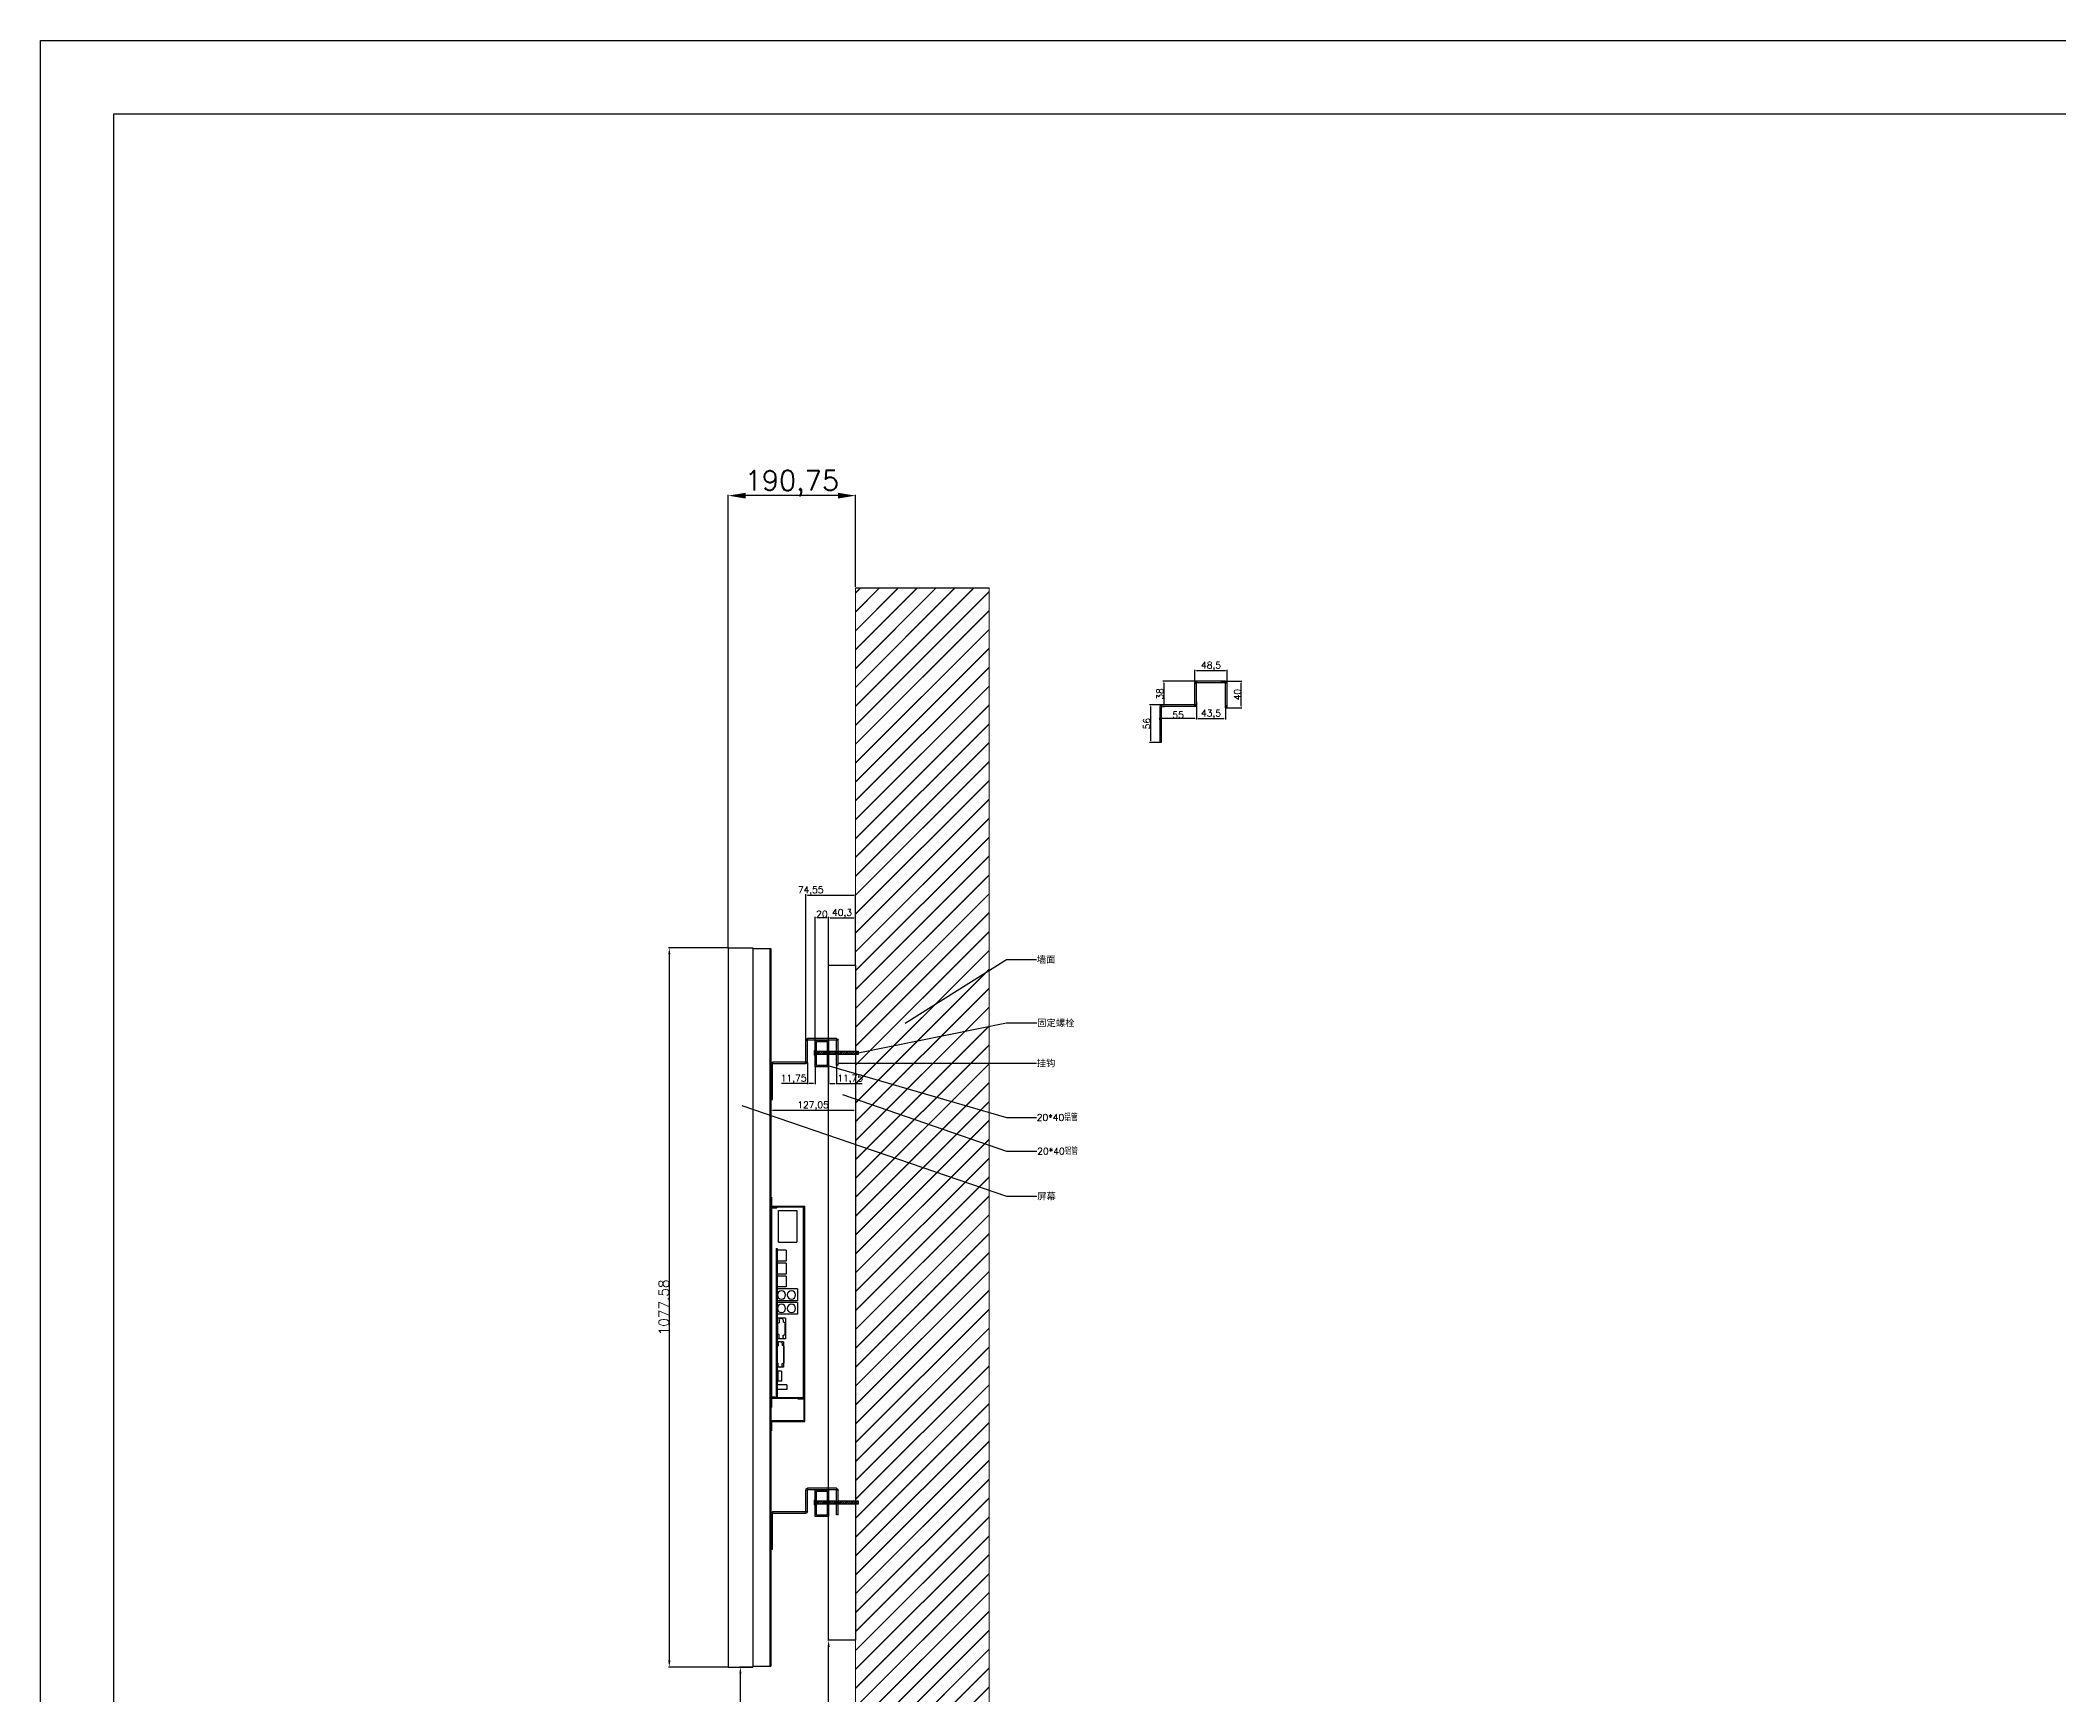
# Model space of a CAD drawing. Header units: millimetres. Extents: x 398 to 15426, y 306 to 4583.
# Drawn here: x 398 to 3422, y 2103 to 4583 of the extents above; entities that cross this region are included whole.
import ezdxf

# ---------------------------------------------------------------- set-up
doc = ezdxf.new("R2010")
doc.units = ezdxf.units.MM
doc.layers.add('02___PRT_ALL_AXES', color=7, linetype='Continuous')
doc.layers.add('图框', color=7, linetype='Continuous')
doc.layers.add('dim（尺寸标注）', color=4, linetype='Continuous', lineweight=13)
doc.layers.add('粗实线', color=7, linetype='Continuous', lineweight=25)
doc.styles.get("Standard").update_dxf_attribs({"font": 'txt', "bigfont": 'gbcbig.shx'})
doc.dimstyles.new('ISO-25', dxfattribs={"dimtxt": 10, "dimasz": 2.5, "dimexe": 1.25, "dimexo": 0.625, "dimtad": 1, "dimtxsty": 'Standard', "dimcen": 2.5, "dimadec": 0, "dimazin": 0, "dimtfac": 1, "dimtmove": 0, "dimatfit": 3, "dimfxl": 1, "dimarcsym": 0})
doc.dimstyles.new('副本 ISO-25', dxfattribs={"dimtxt": 15, "dimasz": 10, "dimexe": 1.25, "dimexo": 0.625, "dimtad": 1, "dimdsep": 46, "dimtxsty": 'Standard', "dimcen": 2.5, "dimclrd": 4, "dimclre": 4, "dimclrt": 4, "dimadec": 0, "dimazin": 0, "dimtfac": 1, "dimtmove": 0, "dimatfit": 3, "dimfxl": 1, "dimarcsym": 0})

# ---------------------------------------------------------------- blocks, each defined once
blk = doc.blocks.new('*D118')
at = {"layer": 'Defpoints', "color": 0}
for p in [(1428.1, 3900.8), (1618.8, 3763.3), (1428.1, 3223.7)]:
    blk.add_point(p, dxfattribs=at)
at = {"layer": 'dim（尺寸标注）', "color": 0, "lineweight": -2}
for p, q in [((1428.1, 3224.4), (1428.1, 3902)), ((1618.8, 3764), (1618.8, 3902)), ((1592.8, 3900.8), (1454.1, 3900.8))]:
    blk.add_line(p, q, dxfattribs=at)
at = {"layer": 'dim（尺寸标注）', "color": 0}
for points in [[(1454.1, 3905.1), (1454.1, 3896.5), (1428.1, 3900.8)], [(1592.8, 3905.1), (1592.8, 3896.5), (1618.8, 3900.8)]]:
    blk.add_solid(points, dxfattribs=at)
at = {"layer": 'dim（尺寸标注）', "color": 0, "lineweight": 13, "insert": (1523.5, 3918.9), "char_height": 30, "attachment_point": 5}
blk.add_mtext('190,75', dxfattribs=at)
blk = doc.blocks.new('hgdhgfdgdhgf')
at = {"color": 3, "linetype": 'Continuous'}
for p, q in [((-21740.9, 10464.5), (-21697.8, 10464.5)), ((-21740.9, 10464.5), (-21740.9, 10462)), ((-21697.8, 10464.5), (-21697.8, 10462)), ((-21743.6, 10461.8), (-21741.1, 10461.8)), ((-21743.6, 10424.5), (-21743.6, 10461.8)), ((-21741.1, 10424.5), (-21741.1, 10461.8)), ((-21740.9, 10462), (-21697.8, 10462)), ((-21695.1, 10461.8), (-21697.6, 10461.8)), ((-21697.6, 10429.2), (-21697.6, 10461.8)), ((-21695.1, 10429.2), (-21695.1, 10461.8)), ((-21743.6, 10424.5), (-21741.1, 10424.5)), ((-21697.6, 10429.2), (-21695.1, 10429.2)), ((-21694.9, 10429), (-21645.3, 10429)), ((-21694.9, 10426.5), (-21694.9, 10429)), ((-21694.9, 10426.5), (-21645.3, 10426.5)), ((-21645.3, 10429), (-21645.3, 10426.5)), ((-21642.6, 10426.3), (-21645.1, 10426.3)), ((-21645.1, 10373), (-21645.1, 10426.3))]:
    blk.add_line(p, q, dxfattribs=at)
for centre, radius, start, end in [((-21740.9, 10461.8), 2.7, 90, 180), ((-21697.8, 10461.8), 2.7, 0, 90), ((-21740.9, 10461.8), 0.2, 90, 180), ((-21697.8, 10461.8), 0.2, 0, 90), ((-21694.9, 10429.2), 2.7, 180, 270), ((-21694.9, 10429.2), 0.2, 180, 270), ((-21645.3, 10426.3), 2.7, 0, 90), ((-21645.3, 10426.3), 0.2, 0, 90)]:
    blk.add_arc(centre, radius, start, end, dxfattribs=at)
at = {"layer": '02___PRT_ALL_AXES', "color": 3, "linetype": 'Continuous'}
blk.add_line((-21642.6, 10373), (-21645.1, 10373), dxfattribs=at)
at = {"layer": '粗实线', "color": 3}
blk.add_line((-21642.6, 10426.3), (-21642.6, 10373), dxfattribs=at)
blk = doc.blocks.new('hgfdhhgh')
at = {"layer": '粗实线'}
for p in [(87.4, 302.1), (87.4, -371.6)]:
    blk.add_blockref('hgdhgfdgdhgf', p, dxfattribs=at)
blk = doc.blocks.new('gfsdgfgfsgg')
at = {"layer": '粗实线', "color": 1}
for p, q in [((-8243.3, 7890.3), (-8243.3, 7930.3)), ((-8243.3, 7930.3), (-8223.3, 7930.3)), ((-8241.3, 7892.3), (-8241.3, 7928.3)), ((-8241.3, 7928.3), (-8225.3, 7928.3)), ((-8225.3, 7928.3), (-8225.3, 7892.3)), ((-8223.3, 7930.3), (-8223.3, 7890.3)), ((-8223.3, 7890.3), (-8243.3, 7890.3)), ((-8225.3, 7892.3), (-8241.3, 7892.3))]:
    blk.add_line(p, q, dxfattribs=at)
blk = doc.blocks.new('*D205')
at = {"color": 0, "lineweight": -2}
for p, q in [((1544.3, 3085.7), (1544.3, 3303.8)), ((1546.8, 3302.6), (1616.3, 3302.6)), ((1618.8, 3198.7), (1618.8, 3303.8))]:
    blk.add_line(p, q, dxfattribs=at)
at = {"color": 0}
for points in [[(1546.8, 3303), (1546.8, 3302.2), (1544.3, 3302.6)], [(1616.3, 3303), (1616.3, 3302.2), (1618.8, 3302.6)]]:
    blk.add_solid(points, dxfattribs=at)
at = {"layer": 'Defpoints', "color": 0}
for p in [(1618.8, 3302.6), (1618.8, 3198.1), (1544.3, 3085)]:
    blk.add_point(p, dxfattribs=at)
at = {"color": 0, "insert": (1551.7, 3309), "char_height": 10, "attachment_point": 5}
blk.add_mtext('74,55', dxfattribs=at)
blk = doc.blocks.new('LL')
h = blk.add_hatch()
h.set_pattern_fill('JIS_LC_20A', color=256, scale=0.1, style=0)
h.paths.add_polyline_path([(2311.8, 2364.2), (2311.8, 2359.2), (2327.8, 2359.2), (2327.8, 2364.2)])
h.paths.add_polyline_path([(2329.8, 2364.2), (2329.8, 2359.2), (2341.6, 2359.2), (2341.6, 2364.2)])
h.paths.add_polyline_path([(2374.2, 2359.2), (2374.2, 2364.2), (2344.1, 2364.2), (2344.1, 2359.2)])
for p, q in [((2308.1, 2365.2), (2309.8, 2365.2)), ((2308.1, 2365.2), (2308.1, 2358.2)), ((2308.1, 2363), (2309.8, 2363)), ((2308.1, 2360.3), (2309.8, 2360.3)), ((2309.8, 2365.2), (2309.8, 2358.2)), ((2327.8, 2364.2), (2327.8, 2359.2)), ((2329.8, 2364.2), (2329.8, 2359.2)), ((2341.6, 2364.2), (2341.6, 2359.2)), ((2344.1, 2364.2), (2344.1, 2359.2)), ((2374.2, 2364.2), (2374.2, 2359.2)), ((2309.8, 2358.2), (2308.1, 2358.2))]:
    blk.add_line(p, q)
for points in [[(2311.8, 2364.2), (2327.8, 2364.2)], [(2311.8, 2359.2), (2311.8, 2364.2)], [(2327.8, 2359.2), (2311.8, 2359.2)], [(2329.8, 2364.2), (2341.6, 2364.2)], [(2341.6, 2359.2), (2329.8, 2359.2)], [(2344.1, 2364.2), (2374.2, 2364.2)], [(2374.2, 2359.2), (2344.1, 2359.2)]]:
    blk.add_lwpolyline(points)
blk = doc.blocks.new('*D209')
at = {"color": 0, "lineweight": -2}
for p, q in [((1546.8, 3051.8), (1546.8, 3019.1)), ((1558.5, 3044.6), (1558.5, 3019.1)), ((1546.8, 3020.4), (1508, 3020.4)), ((1556, 3020.4), (1549.3, 3020.4))]:
    blk.add_line(p, q, dxfattribs=at)
at = {"color": 0}
for points in [[(1549.3, 3020.8), (1549.3, 3020), (1546.8, 3020.4)], [(1556, 3020.8), (1556, 3020), (1558.5, 3020.4)]]:
    blk.add_solid(points, dxfattribs=at)
at = {"layer": 'Defpoints', "color": 0}
for p in [(1546.8, 3052.4), (1558.5, 3045.2), (1546.8, 3020.4)]:
    blk.add_point(p, dxfattribs=at)
at = {"color": 0, "insert": (1526.2, 3026.9), "char_height": 10, "attachment_point": 5}
blk.add_mtext('11,75', dxfattribs=at)
blk = doc.blocks.new('*D210')
at = {"color": 0, "lineweight": -2}
for p, q in [((1618.8, 3112.4), (1618.8, 2979)), ((1491.8, 3024.4), (1491.8, 2979)), ((1494.3, 2980.3), (1616.3, 2980.3))]:
    blk.add_line(p, q, dxfattribs=at)
at = {"color": 0}
for points in [[(1494.3, 2980.7), (1494.3, 2979.9), (1491.8, 2980.3)], [(1616.3, 2980.7), (1616.3, 2979.9), (1618.8, 2980.3)]]:
    blk.add_solid(points, dxfattribs=at)
at = {"layer": 'Defpoints', "color": 0}
for p in [(1618.8, 3113), (1491.8, 3025.1), (1618.8, 2980.3)]:
    blk.add_point(p, dxfattribs=at)
at = {"color": 0, "insert": (1555.3, 2986.7), "char_height": 10, "attachment_point": 5}
blk.add_mtext('127,05', dxfattribs=at)
blk = doc.blocks.new('*D211')
at = {"color": 0, "lineweight": -2}
for p, q in [((1578.5, 3044.6), (1578.5, 3019.1)), ((1590.3, 3047.1), (1590.3, 3019.1)), ((1581, 3020.4), (1587.8, 3020.4)), ((1590.3, 3020.4), (1629, 3020.4))]:
    blk.add_line(p, q, dxfattribs=at)
at = {"color": 0}
for points in [[(1581, 3020.8), (1581, 3020), (1578.5, 3020.4)], [(1587.8, 3020.8), (1587.8, 3020), (1590.3, 3020.4)]]:
    blk.add_solid(points, dxfattribs=at)
at = {"layer": 'Defpoints', "color": 0}
for p in [(1578.5, 3045.2), (1590.3, 3047.7), (1590.3, 3020.4)]:
    blk.add_point(p, dxfattribs=at)
at = {"color": 0, "insert": (1610.9, 3026.9), "char_height": 10, "attachment_point": 5}
blk.add_mtext('11,75', dxfattribs=at)
blk = doc.blocks.new('GG')
at = {"color": 3, "linetype": 'Continuous'}
for p, q in [((2878.3, 2376.6), (2880.8, 2376.6)), ((2878.3, 2344), (2878.3, 2376.6)), ((2880.8, 2344), (2880.8, 2376.6)), ((2924.1, 2379.3), (2881, 2379.3)), ((2881, 2379.3), (2881, 2376.8)), ((2924.1, 2376.8), (2881, 2376.8)), ((2924.1, 2379.3), (2924.1, 2376.8)), ((2926.8, 2376.6), (2924.3, 2376.6)), ((2924.3, 2339.3), (2924.3, 2376.6)), ((2926.8, 2339.3), (2926.8, 2376.6)), ((2825.8, 2341.1), (2828.3, 2341.1)), ((2828.3, 2287.8), (2828.3, 2341.1)), ((2878.1, 2343.8), (2828.5, 2343.8)), ((2828.5, 2343.8), (2828.5, 2341.3)), ((2878.1, 2341.3), (2828.5, 2341.3)), ((2878.1, 2341.3), (2878.1, 2343.8)), ((2880.8, 2344), (2878.3, 2344)), ((2926.8, 2339.3), (2924.3, 2339.3))]:
    blk.add_line(p, q, dxfattribs=at)
for centre, radius, start, end in [((2881, 2376.6), 2.7, 90, 180), ((2881, 2376.6), 0.2, 90, 180), ((2924.1, 2376.6), 2.7, 0, 90), ((2924.1, 2376.6), 0.2, 0, 90), ((2828.5, 2341.1), 2.7, 90, 180), ((2828.5, 2341.1), 0.2, 90, 180), ((2878.1, 2344), 2.7, 270, 0), ((2878.1, 2344), 0.2, 270, 0)]:
    blk.add_arc(centre, radius, start, end, dxfattribs=at)
at = {"layer": '02___PRT_ALL_AXES', "color": 3, "linetype": 'Continuous'}
blk.add_line((2825.8, 2287.8), (2828.3, 2287.8), dxfattribs=at)
at = {"layer": '粗实线', "color": 3}
blk.add_line((2825.8, 2341.1), (2825.8, 2287.8), dxfattribs=at)
blk = doc.blocks.new('*D126')
at = {"color": 0, "lineweight": -2}
for p, q in [((2165.8, 3622.8), (2197.6, 3622.8)), ((2196.3, 3585.3), (2196.3, 3620.3)), ((2174.2, 3582.8), (2197.6, 3582.8))]:
    blk.add_line(p, q, dxfattribs=at)
at = {"color": 0}
for points in [[(2195.9, 3620.3), (2196.7, 3620.3), (2196.3, 3622.8)], [(2195.9, 3585.3), (2196.7, 3585.3), (2196.3, 3582.8)]]:
    blk.add_solid(points, dxfattribs=at)
at = {"layer": 'Defpoints', "color": 0}
for p in [(2165.2, 3622.8), (2196.3, 3622.8), (2173.5, 3582.8)]:
    blk.add_point(p, dxfattribs=at)
at = {"color": 0, "insert": (2190.7, 3602.8), "char_height": 10, "attachment_point": 5, "rotation": 90}
blk.add_mtext('40', dxfattribs=at)
blk = doc.blocks.new('*D212')
at = {"color": 0, "lineweight": -2}
for p, q in [((2127, 3620.7), (2127, 3640.1)), ((2129.5, 3638.9), (2173, 3638.9)), ((2175.5, 3620.7), (2175.5, 3640.1))]:
    blk.add_line(p, q, dxfattribs=at)
at = {"color": 0}
for points in [[(2129.5, 3639.3), (2129.5, 3638.4), (2127, 3638.9)], [(2173, 3639.3), (2173, 3638.4), (2175.5, 3638.9)]]:
    blk.add_solid(points, dxfattribs=at)
at = {"layer": 'Defpoints', "color": 0}
for p in [(2175.5, 3638.9), (2127, 3620.1), (2175.5, 3620.1)]:
    blk.add_point(p, dxfattribs=at)
at = {"color": 0, "insert": (2151.3, 3645.3), "char_height": 10, "attachment_point": 5}
blk.add_mtext('48,5', dxfattribs=at)
blk = doc.blocks.new('*D213')
at = {"color": 0, "lineweight": -2}
for p, q in [((2129.5, 3586.8), (2129.5, 3565.7)), ((2173, 3586.8), (2173, 3565.7)), ((2132, 3566.9), (2170.5, 3566.9))]:
    blk.add_line(p, q, dxfattribs=at)
at = {"color": 0}
for points in [[(2132, 3567.4), (2132, 3566.5), (2129.5, 3566.9)], [(2170.5, 3567.4), (2170.5, 3566.5), (2173, 3566.9)]]:
    blk.add_solid(points, dxfattribs=at)
at = {"layer": 'Defpoints', "color": 0}
for p in [(2129.5, 3587.5), (2173, 3587.5), (2173, 3566.9)]:
    blk.add_point(p, dxfattribs=at)
at = {"color": 0, "insert": (2151.3, 3573.4), "char_height": 10, "attachment_point": 5}
blk.add_mtext('43,5', dxfattribs=at)
blk = doc.blocks.new('*D214')
at = {"color": 0, "lineweight": -2}
for p, q in [((2129.5, 3591.9), (2129.5, 3565.5)), ((2074.5, 3565.2), (2074.5, 3568)), ((2127, 3566.8), (2077, 3566.8))]:
    blk.add_line(p, q, dxfattribs=at)
at = {"color": 0}
for points in [[(2077, 3567.2), (2077, 3566.4), (2074.5, 3566.8)], [(2127, 3567.2), (2127, 3566.4), (2129.5, 3566.8)]]:
    blk.add_solid(points, dxfattribs=at)
at = {"layer": 'Defpoints', "color": 0}
for p in [(2129.5, 3592.6), (2074.5, 3566.8), (2074.5, 3564.6)]:
    blk.add_point(p, dxfattribs=at)
at = {"color": 0, "insert": (2102, 3572.4), "char_height": 10, "attachment_point": 5}
blk.add_mtext('55', dxfattribs=at)
blk = doc.blocks.new('*D215')
at = {"color": 0, "lineweight": -2}
for p, q in [((2129.1, 3622.8), (2079.2, 3622.8)), ((2080.5, 3620.3), (2080.5, 3587.3)), ((2077.9, 3584.8), (2081.7, 3584.8))]:
    blk.add_line(p, q, dxfattribs=at)
at = {"color": 0}
for points in [[(2080, 3620.3), (2080.9, 3620.3), (2080.5, 3622.8)], [(2080, 3587.3), (2080.9, 3587.3), (2080.5, 3584.8)]]:
    blk.add_solid(points, dxfattribs=at)
at = {"layer": 'Defpoints', "color": 0}
for p in [(2129.7, 3622.8), (2077.2, 3584.8), (2080.5, 3584.8)]:
    blk.add_point(p, dxfattribs=at)
at = {"color": 0, "insert": (2074.8, 3603.8), "char_height": 10, "attachment_point": 5, "rotation": 90}
blk.add_mtext('38', dxfattribs=at)
blk = doc.blocks.new('*D216')
at = {"color": 0, "lineweight": -2}
for p, q in [((2078.9, 3587.3), (2059.2, 3587.3)), ((2060.4, 3584.8), (2060.4, 3533.8)), ((2073.9, 3531.3), (2059.2, 3531.3))]:
    blk.add_line(p, q, dxfattribs=at)
at = {"color": 0}
for points in [[(2060, 3584.8), (2060.8, 3584.8), (2060.4, 3587.3)], [(2060, 3533.8), (2060.8, 3533.8), (2060.4, 3531.3)]]:
    blk.add_solid(points, dxfattribs=at)
at = {"layer": 'Defpoints', "color": 0}
for p in [(2079.5, 3587.3), (2060.4, 3531.3), (2074.5, 3531.3)]:
    blk.add_point(p, dxfattribs=at)
at = {"color": 0, "insert": (2054.8, 3559.3), "char_height": 10, "attachment_point": 5, "rotation": 90}
blk.add_mtext('56', dxfattribs=at)
blk = doc.blocks.new('*D217')
at = {"color": 0, "lineweight": -2}
for p, q in [((1578.5, 3198.1), (1578.5, 3269.7)), ((1581, 3268.5), (1616.3, 3268.5)), ((1618.8, 3198.1), (1618.8, 3269.7))]:
    blk.add_line(p, q, dxfattribs=at)
at = {"color": 0}
for points in [[(1581, 3268.9), (1581, 3268.1), (1578.5, 3268.5)], [(1616.3, 3268.9), (1616.3, 3268.1), (1618.8, 3268.5)]]:
    blk.add_solid(points, dxfattribs=at)
at = {"layer": 'Defpoints', "color": 0}
for p in [(1618.8, 3268.5), (1578.5, 3197.5), (1618.8, 3197.5)]:
    blk.add_point(p, dxfattribs=at)
at = {"color": 0, "insert": (1598.7, 3274.9), "char_height": 10, "attachment_point": 5}
blk.add_mtext('40,3', dxfattribs=at)
blk = doc.blocks.new('hgfdhgfdhgfd')
at = {"color": 7, "linetype": 'Continuous'}
for p, q in [((-22082.7, 10156.8), (-22082.7, 10106.8)), ((-22082.7, 10156.8), (-21760.2, 10156.8)), ((-22081.7, 10155.8), (-22081.7, 10105.8)), ((-22081.7, 10155.8), (-22049.2, 10155.8)), ((-22049.2, 10155.8), (-22049.2, 10146.8)), ((-22049.2, 10146.8), (-22048.2, 10146.8)), ((-22048.2, 10156.8), (-22048.2, 10105.8)), ((-22047.2, 10155.8), (-22047.2, 10106.8)), ((-22047.2, 10155.8), (-21761.2, 10155.8)), ((-22046.7, 10105.8), (-22046.7, 10155.8)), ((-22046.7, 10154.8), (-21761.7, 10154.8)), ((-21766.7, 10144.8), (-21814.2, 10144.8)), ((-21814.2, 10117.3), (-21814.2, 10144.8)), ((-21766.7, 10117.3), (-21766.7, 10144.8)), ((-21761.7, 10155.8), (-21761.7, 10105.8)), ((-21761.2, 10155.8), (-21761.2, 10106.8)), ((-21760.2, 10105.8), (-21760.2, 10156.8)), ((-22096.7, 10106.8), (-22096.7, 10105.8)), ((-22096.7, 10106.8), (-22082.7, 10106.8)), ((-22061.7, 10105.8), (-22061.7, 10106.8)), ((-21746.7, 10106.8), (-22061.7, 10106.8)), ((-22045.7, 10111.8), (-22046.7, 10111.8)), ((-22045.7, 10106.8), (-22045.7, 10111.8)), ((-21814.2, 10117.3), (-21766.7, 10117.3)), ((-21761.7, 10114.8), (-21762.7, 10114.8)), ((-21762.7, 10106.8), (-21762.7, 10114.8)), ((-21746.7, 10105.8), (-21746.7, 10106.8)), ((-22450.5, 10042.1), (-22450.5, 10078.8)), ((-21373, 10078.8), (-22450.5, 10078.8)), ((-21373, 10042.1), (-21373, 10078.8)), ((-21373, 10042.1), (-22450.5, 10042.1))]:
    blk.add_line(p, q, dxfattribs=at)
at = {"color": 1, "linetype": 'Continuous'}
for p, q in [((-21922.1, 10145.8), (-21922.1, 10115.3)), ((-21904.4, 10145.8), (-21922.1, 10145.8)), ((-21904.4, 10145.8), (-21904.4, 10115.3)), ((-21901.9, 10145.8), (-21901.9, 10115.3)), ((-21884.2, 10145.8), (-21901.9, 10145.8)), ((-21884.2, 10145.8), (-21884.2, 10115.3)), ((-22045.7, 10113.8), (-22045.7, 10115.3)), ((-21823.7, 10115.3), (-22045.7, 10115.3)), ((-21823.7, 10113.8), (-22045.7, 10113.8)), ((-22034.6, 10129.8), (-22034.6, 10115.3)), ((-22027.6, 10129.8), (-22034.6, 10129.8)), ((-22027.6, 10129.8), (-22027.6, 10115.3)), ((-22022.1, 10121.8), (-22022.1, 10116.3)), ((-22007.1, 10121.8), (-22022.1, 10121.8)), ((-22007.1, 10116.3), (-22022.1, 10116.3)), ((-22007.1, 10121.8), (-22007.1, 10116.3)), ((-22001.1, 10124.8), (-22001.1, 10115.3)), ((-21963.6, 10124.8), (-22001.1, 10124.8)), ((-21998.6, 10122.8), (-21995.9, 10122.8)), ((-21998.6, 10116.8), (-21995.4, 10116.8)), ((-21995.9, 10122.8), (-21996, 10123.9)), ((-21995.4, 10115.5), (-21995.4, 10116.8)), ((-21970.3, 10125.5), (-21994.5, 10125.5)), ((-21970.4, 10114.5), (-21994.4, 10114.5)), ((-21969.4, 10115.5), (-21969.4, 10116.8)), ((-21966.1, 10116.8), (-21969.4, 10116.8)), ((-21968.8, 10123.9), (-21968.9, 10122.8)), ((-21966.1, 10122.8), (-21968.9, 10122.8)), ((-21963.6, 10124.8), (-21963.6, 10115.3)), ((-21959.1, 10127.8), (-21959.1, 10115.3)), ((-21928.1, 10127.8), (-21959.1, 10127.8)), ((-21956.1, 10124.3), (-21953.4, 10124.3)), ((-21956.1, 10118.3), (-21952.2, 10118.3)), ((-21953.4, 10124.3), (-21953.5, 10125.4)), ((-21952.2, 10118.3), (-21952.1, 10117)), ((-21935.3, 10127), (-21952, 10127)), ((-21936.2, 10116), (-21951.1, 10116)), ((-21935.1, 10118.3), (-21935.2, 10117)), ((-21931.1, 10118.3), (-21935.1, 10118.3)), ((-21933.8, 10125.4), (-21933.9, 10124.3)), ((-21931.1, 10124.3), (-21933.9, 10124.3)), ((-21928.1, 10127.8), (-21928.1, 10115.3)), ((-21881.2, 10128.8), (-21881.2, 10115.3)), ((-21865, 10128.8), (-21881.2, 10128.8)), ((-21865, 10128.8), (-21865, 10115.3)), ((-21845.6, 10128.8), (-21861.8, 10128.8)), ((-21861.8, 10128.8), (-21861.8, 10115.3)), ((-21845.6, 10128.8), (-21845.6, 10115.3)), ((-21826.2, 10128.8), (-21842.4, 10128.8)), ((-21842.4, 10128.8), (-21842.4, 10115.3)), ((-21826.2, 10128.8), (-21826.2, 10115.3)), ((-21823.7, 10113.8), (-21823.7, 10115.3))]:
    blk.add_line(p, q, dxfattribs=at)
at = {"color": 3, "linetype": 'Continuous'}
for p, q in [((-22449.2, 10078.8), (-22449.2, 10105.8)), ((-21374.3, 10105.8), (-22449.2, 10105.8)), ((-21374.3, 10104.4), (-22449.2, 10104.4)), ((-21374.3, 10078.8), (-21374.3, 10105.8))]:
    blk.add_line(p, q, dxfattribs=at)
at = {"color": 1, "linetype": 'Continuous'}
for centre in [(-21913.3, 10136.9), (-21893.1, 10136.9), (-21913.3, 10122), (-21893.1, 10122)]:
    blk.add_circle(centre, 6.2, dxfattribs=at)
for centre, radius, start, end in [((-21998.6, 10119.8), 3, 90, 270), ((-21994.5, 10124), 1.5, 90, 185.1944), ((-21994.4, 10115.5), 1, 180, 270), ((-21970.4, 10115.5), 1, 270, 0), ((-21970.3, 10124), 1.5, 354.8056, 90), ((-21966.1, 10119.8), 3, 270, 90), ((-21956.1, 10121.3), 3, 90, 270), ((-21952, 10125.5), 1.5, 90, 185.1944), ((-21951.1, 10117), 1, 184.0327, 270), ((-21936.2, 10117), 1, 270, 355.9673), ((-21935.3, 10125.5), 1.5, 354.8056, 90), ((-21931.1, 10121.3), 3, 270, 90)]:
    blk.add_arc(centre, radius, start, end, dxfattribs=at)
at = {"layer": '02___PRT_ALL_AXES', "color": 7, "linetype": 'Continuous'}
for p, q in [((-22082.7, 10106.8), (-22082.7, 10156.8)), ((-22096.7, 10105.8), (-22096.7, 10106.8)), ((-22082.7, 10106.8), (-22096.7, 10106.8)), ((-21746.7, 10106.8), (-21760.2, 10106.8)), ((-21746.7, 10105.8), (-21746.7, 10106.8))]:
    blk.add_line(p, q, dxfattribs=at)
blk = doc.blocks.new('TK')
at = {"layer": '图框'}
blk.add_lwpolyline([(7176.7, -904.8), (1128.7, -904.8), (1128.7, 3372), (7176.7, 3372), (7176.7, -904.8)], dxfattribs=at)
blk.add_lwpolyline([(7067, -795), (1238.5, -795), (1238.5, 3262.2), (7067, 3262.2)], close=True, dxfattribs=at)
blk = doc.blocks.new('*D223')
at = {"color": 4, "lineweight": -2}
for p, q in [((1427.5, 3223.7), (1338.7, 3223.7)), ((1340, 3213.7), (1340, 2156.1)), ((1427.5, 2146.1), (1338.7, 2146.1))]:
    blk.add_line(p, q, dxfattribs=at)
at = {"color": 4}
for points in [[(1338.3, 3213.7), (1341.6, 3213.7), (1340, 3223.7)], [(1338.3, 2156.1), (1341.6, 2156.1), (1340, 2146.1)]]:
    blk.add_solid(points, dxfattribs=at)
at = {"layer": 'Defpoints', "color": 0}
for p in [(1428.1, 3223.7), (1340, 2146.1), (1428.1, 2146.1)]:
    blk.add_point(p, dxfattribs=at)
at = {"color": 4, "insert": (1331.8, 2684.9), "char_height": 15, "attachment_point": 5, "rotation": 90}
blk.add_mtext('1077.58', dxfattribs=at)
blk = doc.blocks.new('*D224')
at = {"color": 4, "lineweight": -2}
for p, q in [((1464.2, 2146.1), (1445.2, 2146.1)), ((1446.4, 1295.4), (1446.4, 2136.1)), ((1618.2, 1285.4), (1445.2, 1285.4))]:
    blk.add_line(p, q, dxfattribs=at)
at = {"color": 4}
for points in [[(1444.8, 2136.1), (1448.1, 2136.1), (1446.4, 2146.1)], [(1444.8, 1295.4), (1448.1, 1295.4), (1446.4, 1285.4)]]:
    blk.add_solid(points, dxfattribs=at)
at = {"layer": 'Defpoints', "color": 0}
for p in [(1446.4, 2146.1), (1464.8, 2146.1), (1618.8, 1285.4)]:
    blk.add_point(p, dxfattribs=at)
at = {"color": 4, "insert": (1438.3, 1715.8), "char_height": 15, "attachment_point": 5, "rotation": 90}
blk.add_mtext('860.79', dxfattribs=at)
blk = doc.blocks.new('*D225')
at = {"color": 4, "lineweight": -2}
for p, q in [((1618.2, 2186.3), (1577.3, 2186.3)), ((1578.5, 1295.4), (1578.5, 2176.3)), ((1618.2, 1285.4), (1577.3, 1285.4))]:
    blk.add_line(p, q, dxfattribs=at)
at = {"color": 4}
for points in [[(1576.9, 2176.3), (1580.2, 2176.3), (1578.5, 2186.3)], [(1576.9, 1295.4), (1580.2, 1295.4), (1578.5, 1285.4)]]:
    blk.add_solid(points, dxfattribs=at)
at = {"layer": 'Defpoints', "color": 0}
for p in [(1578.5, 2186.3), (1618.8, 2186.3), (1618.8, 1285.4)]:
    blk.add_point(p, dxfattribs=at)
at = {"color": 4, "insert": (1570.4, 1735.8), "char_height": 15, "attachment_point": 5, "rotation": 90}
blk.add_mtext('900.99', dxfattribs=at)
blk = doc.blocks.new('*D226')
at = {"color": 0, "lineweight": -2}
for p, q in [((1558.5, 3085.9), (1558.5, 3269.7)), ((1576, 3268.5), (1561, 3268.5)), ((1578.5, 3269.1), (1578.5, 3269.7))]:
    blk.add_line(p, q, dxfattribs=at)
at = {"color": 0}
for points in [[(1561, 3268.9), (1561, 3268.1), (1558.5, 3268.5)], [(1576, 3268.9), (1576, 3268.1), (1578.5, 3268.5)]]:
    blk.add_solid(points, dxfattribs=at)
at = {"layer": 'Defpoints', "color": 0}
for p in [(1558.5, 3268.5), (1578.5, 3268.5), (1558.5, 3085.2)]:
    blk.add_point(p, dxfattribs=at)
at = {"color": 0, "insert": (1568.5, 3274.1), "char_height": 10, "attachment_point": 5}
blk.add_mtext('20', dxfattribs=at)

msp = doc.modelspace()

# ---------------------------------------------------------------- hatches: boundary and pattern name
h = msp.add_hatch()
h.set_pattern_fill('JIS_LC_20', color=256, style=0)
h.set_pattern_definition([(45, (-751.294, 1243.519), (-14.14214, 14.14214), []), (45, (-750.894, 1243.519), (-14.14214, 14.14214), [])])
h.paths.add_polyline_path([(1818.843, 3762.516), (1618.843, 3762.516), (1618.843, 1285.356), (1818.843, 1285.356)])

# ---------------------------------------------------------------- linework, layer by layer
msp.add_line((1618.843, 3762.516), (1818.843, 3762.516))
at = {"color": 2}
for p, q in [((1578.543, 3197.46), (1618.843, 3197.46)), ((1578.543, 2186.343), (1578.543, 3197.46)), ((1618.843, 3197.46), (1618.842, 2186.343)), ((1618.842, 2186.343), (1578.543, 2186.343))]:
    msp.add_line(p, q, dxfattribs=at)
at = {"layer": '粗实线', "lineweight": 13}
for p, q in [((1618.843, 1285.356), (1618.843, 3762.516)), ((1818.843, 1285.356), (1818.843, 3762.516)), ((1578.543, 3197.46), (1578.543, 3268.056))]:
    msp.add_line(p, q, dxfattribs=at)

# ---------------------------------------------------------------- block references
for name, p in [('TK', (-730.644, 1210.765)), ('GG', (-751.294, 1243.519)), ('LL', (-751.294, 704.729)), ('LL', (-751.294, 31.029))]:
    msp.add_blockref(name, p)
at = {"layer": '粗实线', "xscale": -1, "rotation": 270}
msp.add_blockref('hgfdhgfdhgfd', (-8613.992, 24596.678), dxfattribs=at)
at = {"layer": '粗实线', "lineweight": 13, "xscale": -1}
msp.add_blockref('hgfdhhgh', (-20063.363, -7678.889), dxfattribs=at)
at = {"layer": '粗实线', "lineweight": 13}
for p in [(9801.828, -4845.098), (9801.828, -5518.798)]:
    msp.add_blockref('gfsdgfgfsgg', p, dxfattribs=at)

# ---------------------------------------------------------------- texts
at = {"color": 4, "char_height": 10, "attachment_point": 1}
for s, insert in [('{\\fSTSong|b0|i0|c134|p2;墙面}', (1890.268, 3210.99)), ('{\\fSimSun|b0|i0|c134|p2;固定螺栓}', (1890.893, 3116.047)), ('{\\fSimSun|b0|i0|c134|p2;挂钩}', (1890.268, 3055.825)), ('20*40铝管', (1890.268, 2974.356)), ('20*40铝管', (1890.893, 2923.767)), ('{\\fSimSun|b0|i0|c134|p2;屏幕}', (1890.893, 2856.424))]:
    msp.add_mtext(s, dxfattribs=dict(at, insert=insert))

# ---------------------------------------------------------------- dimensions: what is measured, and where the dimension line sits
for base, p1, p2, picture, middle in [((2175.53, 3638.861), (2127.03, 3620.069), (2175.53, 3620.069), '*D212', (2151.28, 3645.32)), ((2074.53, 3566.786), (2129.53, 3592.57), (2074.53, 3564.558), '*D214', (2102.03, 3572.411)), ((2173.03, 3566.95), (2129.53, 3587.469), (2173.03, 3587.469), '*D213', (2151.28, 3573.408)), ((1558.543, 3268.473), (1578.543, 3268.473), (1558.543, 3085.236), '*D226', (1568.543, 3274.098)), ((1546.793, 3020.399), (1558.543, 3045.236), (1546.793, 3052.436), '*D209', (1526.168, 3026.857)), ((1590.293, 3020.399), (1578.543, 3045.236), (1590.293, 3047.736), '*D211', (1610.918, 3026.857))]:
    dim = msp.add_linear_dim(base=base, p1=p1, p2=p2, dimstyle='ISO-25')
    dim.commit()
    dim.dimension.update_dxf_attribs({"geometry": picture, "text_midpoint": middle})
dim = msp.add_linear_dim(base=(2080.457, 3584.769), p1=(2129.73, 3622.769), p2=(2077.23, 3584.769), angle=90, dimstyle='ISO-25')
dim.commit()
dim.dimension.update_dxf_attribs({"geometry": '*D215', "text_midpoint": (2080.457, 3603.769), "dimtype": 160})
for base, p1, p2, dimstyle, picture, middle in [((2196.319, 3622.769), (2173.53, 3582.769), (2165.174, 3622.769), 'ISO-25', '*D126', (2190.694, 3602.769)), ((2060.418, 3531.269), (2079.483, 3587.269), (2074.53, 3531.269), 'ISO-25', '*D216', (2054.793, 3559.269)), ((1339.968, 2146.146), (1428.093, 3223.726), (1428.093, 2146.146), '副本 ISO-25', '*D223', (1331.843, 2684.936)), ((1578.543, 2186.343), (1618.843, 1285.356), (1618.843, 2186.343), '副本 ISO-25', '*D225', (1570.418, 1735.849)), ((1446.443, 2146.146), (1618.843, 1285.356), (1464.793, 2146.146), '副本 ISO-25', '*D224', (1438.318, 1715.751))]:
    dim = msp.add_linear_dim(base=base, p1=p1, p2=p2, angle=90, dimstyle=dimstyle)
    dim.commit()
    dim.dimension.update_dxf_attribs({"geometry": picture, "text_midpoint": middle})
at = {"color": 4}
dim = msp.add_linear_dim(base=(1618.843, 3302.583), p1=(1544.293, 3085.036), p2=(1618.843, 3198.085), dimstyle='ISO-25', dxfattribs=at)
dim.commit()
dim.dimension.update_dxf_attribs({"geometry": '*D205', "text_midpoint": (1551.668, 3302.583), "dimtype": 160})
for base, p1, p2, picture, middle in [((1618.843, 3268.473), (1578.543, 3197.46), (1618.843, 3197.46), '*D217', (1598.693, 3268.473)), ((1618.843, 2980.269), (1491.793, 3025.052), (1618.843, 3113.034), '*D210', (1555.318, 2980.269))]:
    dim = msp.add_linear_dim(base=base, p1=p1, p2=p2, dimstyle='ISO-25')
    dim.commit()
    dim.dimension.update_dxf_attribs({"geometry": picture, "text_midpoint": middle, "dimtype": 160})
at = {"layer": 'dim（尺寸标注）', "lineweight": 13}
dim = msp.add_linear_dim(base=(1428.093, 3900.785), p1=(1618.843, 3763.343), p2=(1428.093, 3223.726), dimstyle='ISO-25', override={"dimscale": 1, "dimtxt": 30, "dimasz": 26, "dimcen": 0, "dimfxl": 0.05}, dxfattribs=at)
dim.commit()
dim.dimension.update_dxf_attribs({"geometry": '*D118', "text_midpoint": (1523.468, 3918.91)})

# ---------------------------------------------------------------- leaders
at = {"annotation_type": 0, "has_hookline": 1, "hookline_direction": 0}
for points, text_width in [([(1693.182, 3110.669), (1844.792, 3205.99), (1889.643, 3205.99)], 27.43), ([(1622.924, 3066.386), (1844.792, 3111.047), (1890.268, 3111.047)], 54.749), ([(1577.543, 3047.236), (1844.792, 2969.356), (1889.643, 2969.356)], 74.488), ([(1591.793, 3050.825), (1844.792, 3050.825), (1889.643, 3050.825)], 27.263), ([(1599.187, 3003.58), (1844.792, 2918.767), (1890.268, 2918.767)], 74.488), ([(1448.715, 2987.12), (1844.792, 2851.424), (1890.268, 2851.424)], 27.318)]:
    msp.add_leader(points, dimstyle='ISO-25', override={"dimgap": 0.625, "dimtad": 0}, dxfattribs=dict(at, text_width=text_width))

doc.saveas('drawing.dxf')
